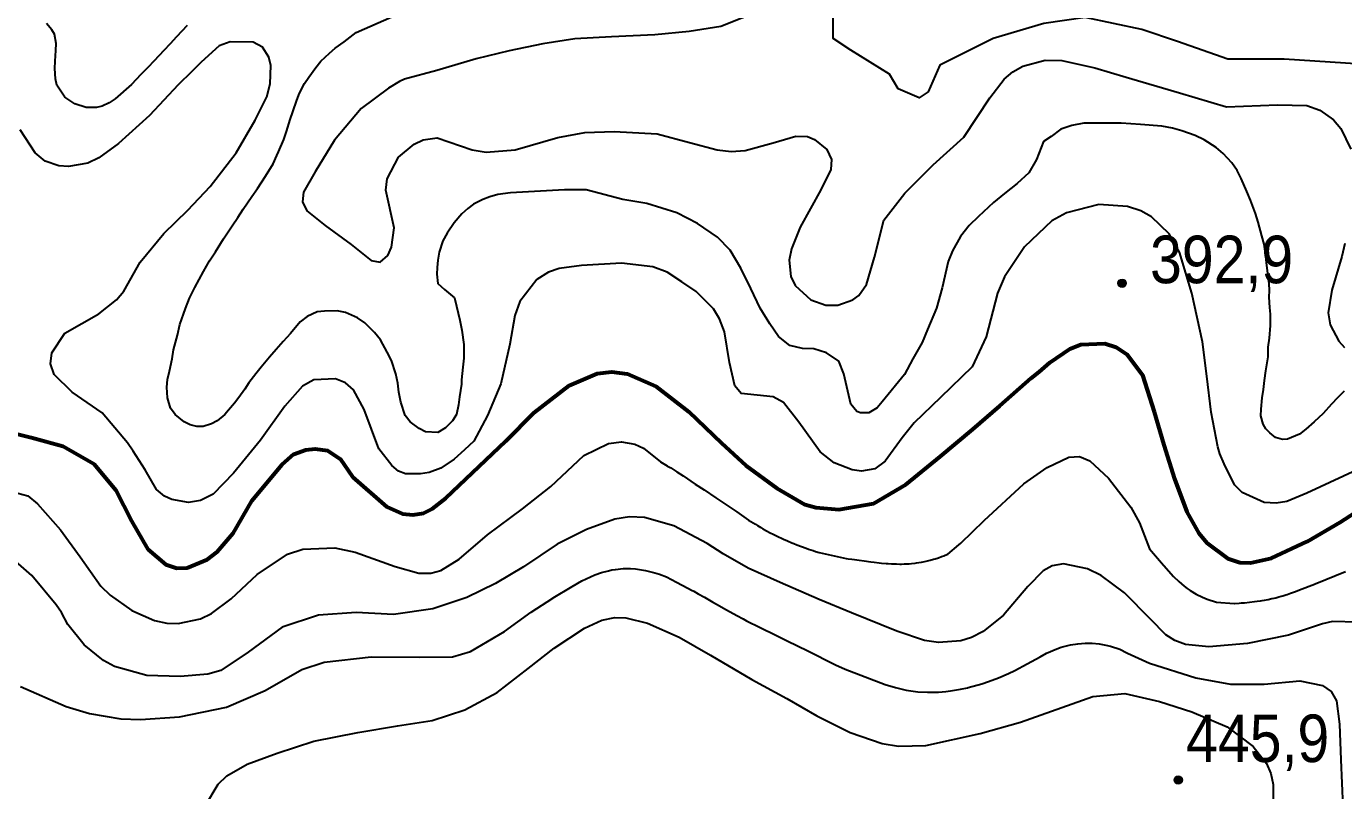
# Model space of a CAD drawing. Header units: metres. Extents: x 549268 to 556659, y 1838059 to 1844558.
# Drawn here: x 554148.3 to 554619.6, y 1839017.6 to 1839291 of the extents above; entities that cross this region are included whole.
import ezdxf

# ---------------------------------------------------------------- set-up
doc = ezdxf.new("R2010")
doc.units = ezdxf.units.M
doc.header["$LTSCALE"] = 0.8
for name, color, linetype, lineweight in [('1', 7, 'Continuous', 25), ('2', 7, 'Continuous', 53), ('5', 7, 'Continuous', 13)]:
    doc.layers.add(name, color=color, linetype=linetype, lineweight=lineweight)

msp = doc.modelspace()

# ---------------------------------------------------------------- hatches: boundary and pattern name
at = {"layer": '5'}
for points in [[(554541.84, 1839199.1, 1), (554538.84, 1839199.1, 1)], [(554561.92, 1839021.43, 1), (554558.92, 1839021.43, 1)]]:
    msp.add_hatch(color=256, dxfattribs=at).paths.add_polyline_path(points)

# ---------------------------------------------------------------- linework, layer by layer
at = {"layer": '1'}
for points in [[(554631.27, 1839277.08), (554598.35, 1839279.21), (554578.17, 1839279.21), (554560.11, 1839285.6), (554547.37, 1839289.87), (554527.18, 1839294.13), (554512.31, 1839292), (554494.26, 1839286.67), (554475.14, 1839277.08), (554470.89, 1839267.5), (554467.71, 1839265.37), (554460.27, 1839268.56), (554457.08, 1839273.89), (554443.28, 1839282.41), (554436.9, 1839286.67), (554436.9, 1839294.13), (554441.15, 1839299.45)], [(554274.95, 1839178.82), (554272.88, 1839181.49), (554269.41, 1839184.94), (554266.78, 1839186.71), (554262.45, 1839188.67), (554259.49, 1839189.18), (554254.91, 1839189.15), (554252.32, 1839188.86), (554248.77, 1839187.16), (554246.26, 1839185.29), (554242.79, 1839181.17), (554240.11, 1839178.25), (554237.62, 1839175.36), (554235.3, 1839172.67), (554232.23, 1839169.06), (554230.34, 1839166.7), (554227.9, 1839163.43), (554226.45, 1839161.22), (554224.25, 1839158.26), (554222.79, 1839156.23), (554220.63, 1839153.75), (554219.22, 1839152.19), (554216.56, 1839149.93), (554214.53, 1839148.86), (554211.55, 1839147.88), (554209.21, 1839147.9), (554206.91, 1839148.4), (554204.73, 1839149.47), (554201.53, 1839152.2), (554199.89, 1839154.36), (554198.72, 1839158.16), (554198.5, 1839161.88), (554198.75, 1839164.72), (554199.45, 1839167.69), (554200.38, 1839172.01), (554200.95, 1839175.25), (554202.34, 1839180.55), (554203.22, 1839184.39), (554205.22, 1839190.04), (554206.68, 1839193.75), (554208.52, 1839197.51), (554211.62, 1839203.28), (554213.82, 1839207.08), (554215.9, 1839210.3), (554218.76, 1839214.92), (554221.89, 1839219.66), (554223.91, 1839222.6), (554225.82, 1839225.62), (554228.88, 1839230.07), (554231, 1839232.93), (554233.88, 1839237.36), (554236.58, 1839241.78), (554237.94, 1839244.73), (554238.53, 1839246.11), (554240.39, 1839250.52), (554241.29, 1839253.34), (554242.69, 1839257.61), (554243.6, 1839260.42), (554245.02, 1839264.51), (554246.05, 1839267.05), (554247.82, 1839270.52), (554249.34, 1839272.84), (554251.87, 1839276.21), (554253.68, 1839278.47), (554256.73, 1839281.42), (554258.78, 1839283.15), (554261.99, 1839285.46), (554266.31, 1839288.75), (554283.98, 1839296.5)], [(554411.15, 1839296.66), (554396.77, 1839290.92), (554385.42, 1839289.1), (554373.11, 1839287.95), (554357.63, 1839287.16), (554344.53, 1839286.49), (554333.1, 1839284.74), (554321.04, 1839282.21), (554309.24, 1839279.36), (554295.19, 1839275.14), (554283.56, 1839272.03), (554281.75, 1839271.19), (554277.84, 1839268.86), (554268.08, 1839261.58), (554258.48, 1839250.24), (554251.55, 1839238.91), (554247.41, 1839231.64), (554247.02, 1839228.17), (554248.64, 1839225.03), (554255.14, 1839219.79), (554264.49, 1839212.93), (554271.66, 1839207.27), (554274.91, 1839206.6)], [(554205.77, 1839291.25), (554202.01, 1839287.19), (554199.66, 1839284.68), (554197.4, 1839282.28), (554193.97, 1839278.63), (554191.71, 1839276.23), (554189.18, 1839273.7), (554185.82, 1839270.15), (554180.03, 1839265.02), (554177.85, 1839263.57), (554175.44, 1839262.46), (554173.35, 1839261.95), (554169.61, 1839261.91), (554165.62, 1839263.25), (554161.99, 1839265.66), (554159.18, 1839269.93), (554158.65, 1839272.21), (554158.43, 1839275.93), (554158.61, 1839278.48), (554158.84, 1839282.34), (554158.95, 1839284.78), (554158.29, 1839288.17), (554157.37, 1839289.76), (554155.44, 1839291.98)], [(554221.18, 1839285.4), (554217.29, 1839283.99), (554210.77, 1839278.15), (554207.45, 1839274.81), (554202.59, 1839270.01), (554192.37, 1839259.03), (554181.28, 1839249.06), (554174.24, 1839243.89), (554170.26, 1839242.03), (554163.32, 1839240.81), (554159.82, 1839241.08), (554155.02, 1839242.73), (554151.37, 1839245.67), (554146.07, 1839253.92)], [(554574.57, 1839140.58), (554572.22, 1839152.95), (554570.72, 1839165.91), (554569.16, 1839178.15), (554565.33, 1839195.54), (554560.89, 1839210.18), (554557.16, 1839216.7), (554550.84, 1839222.79), (554547.03, 1839224.96), (554542.23, 1839226.59), (554532.03, 1839227.21), (554520.44, 1839224.28), (554515.25, 1839221.44), (554505.45, 1839212.1), (554498.27, 1839201.37), (554495.74, 1839195.51), (554491.75, 1839179.97), (554486.68, 1839169.15), (554475.35, 1839158.22), (554465.89, 1839149.11), (554461.7, 1839143.76), (554455.62, 1839135.41), (554451.81, 1839132.7), (554447.15, 1839131.9), (554443.79, 1839132.31), (554437.33, 1839134.81), (554432.26, 1839138.76), (554424.62, 1839149.36), (554419.16, 1839156.48), (554415.5, 1839158.47), (554403.98, 1839159.71), (554401.77, 1839162.34), (554399.91, 1839170.71), (554398.1, 1839181.65), (554396.33, 1839186.41), (554394.16, 1839189.92), (554387.99, 1839196.17), (554382.77, 1839199.59), (554377.55, 1839203), (554372.37, 1839204.9), (554361.19, 1839206.21), (554346.94, 1839205.46), (554338.85, 1839204.37), (554335.04, 1839203.08), (554330.87, 1839200.43), (554324.78, 1839192.51), (554323.05, 1839187.6), (554321.28, 1839177.3), (554318.08, 1839163.06), (554313.21, 1839151.8), (554308.42, 1839142.59), (554305.08, 1839139.46), (554301.29, 1839136.11), (554296.61, 1839132.98), (554292.37, 1839131.42), (554289.25, 1839130.97), (554286.13, 1839130.97), (554283.9, 1839130.97), (554281.45, 1839131.86), (554279, 1839133.88), (554274.39, 1839139.85), (554269.15, 1839153.89), (554265.32, 1839160.93), (554262.42, 1839163.51), (554258.86, 1839164.94), (554251.1, 1839164.53), (554247.09, 1839162.27), (554240.78, 1839155.17), (554231.98, 1839142.92), (554222.34, 1839131.21), (554215.05, 1839123.65), (554210.59, 1839121.33), (554206.23, 1839120.71), (554200.33, 1839121.74), (554197.71, 1839122.96), (554194.78, 1839125.29), (554190.71, 1839132.41), (554186.51, 1839138.97), (554184.47, 1839142.01), (554175.34, 1839152.78), (554164.6, 1839160.11), (554158.26, 1839166.44), (554156.88, 1839170.26), (554157.35, 1839174.15), (554162.06, 1839181.19), (554174.2, 1839188.2), (554180.54, 1839193.18), (554183.11, 1839196.28), (554188.93, 1839206.57), (554197.44, 1839216.87), (554206.09, 1839225.28), (554214.03, 1839233.74), (554223.36, 1839245.7), (554230.16, 1839257.37), (554234.26, 1839265.75), (554235.53, 1839270.45), (554235.75, 1839276.94), (554235.06, 1839279.97), (554232.74, 1839283.55), (554229.37, 1839285.3), (554221.18, 1839285.4)], [(554274.91, 1839206.6), (554277.66, 1839209), (554278.92, 1839211.93), (554279.82, 1839218.91), (554276.87, 1839232.33), (554277.31, 1839236.39), (554281.41, 1839244.17), (554287, 1839248.88), (554290.22, 1839250.34), (554295.2, 1839251.05), (554307.76, 1839246.85), (554312.84, 1839245.94), (554323.14, 1839246.84), (554338.47, 1839251.23), (554348.1, 1839253.01), (554358.61, 1839253.31), (554373.93, 1839252.58), (554385.53, 1839249.44), (554395.43, 1839246.77), (554400.41, 1839246.23), (554405.43, 1839246.58), (554415.45, 1839249.31), (554423.62, 1839251.73), (554427.74, 1839251.52), (554430.32, 1839250.52), (554434.66, 1839246.9), (554436.33, 1839243.35), (554436.12, 1839239.72), (554432.54, 1839232.54), (554425.18, 1839219.19), (554422.05, 1839211.34), (554421.24, 1839207.29), (554421.79, 1839201.44), (554423.4, 1839198.22), (554428.96, 1839193.17), (554434.38, 1839191.29), (554438.67, 1839191.29), (554443.94, 1839193.12), (554446.11, 1839194.72), (554448.94, 1839198.6), (554451.72, 1839208.44), (554455.11, 1839221.63), (554462.59, 1839231.29), (554472.73, 1839241.38), (554483.75, 1839251.28), (554493.01, 1839265.4), (554498.12, 1839272.02), (554501.25, 1839274.71), (554504.81, 1839276.74), (554512.76, 1839278.83), (554518.76, 1839278.75), (554530.58, 1839276.09), (554541.77, 1839272.77), (554560.9, 1839267.18), (554577.69, 1839262.2), (554595.98, 1839262.93), (554606.39, 1839262.6), (554611.15, 1839261.04), (554615.94, 1839257.54), (554618.57, 1839254.4), (554622.23, 1839247.02)], [(554581.47, 1839239.43), (554579.58, 1839242.12), (554576.5, 1839245.43), (554574.02, 1839247.59), (554569.68, 1839250.39), (554566.52, 1839251.91), (554561.66, 1839253.62), (554558.37, 1839254.57), (554554.55, 1839255.27), (554546.94, 1839255.91), (554540.03, 1839256.34), (554532.25, 1839256.34), (554526.63, 1839256.34), (554522.31, 1839255.48), (554518.42, 1839254.18), (554514.96, 1839251.58), (554512.27, 1839249.74), (554509.7, 1839243.33), (554506.95, 1839238.61), (554502.81, 1839234.74), (554498.21, 1839231.24), (554494.3, 1839227.96), (554489.01, 1839222.97), (554485.66, 1839219.75), (554482.53, 1839215.84), (554479.68, 1839210.69), (554478.12, 1839206.81), (554476.01, 1839197.46), (554473.97, 1839190.12), (554470.68, 1839182.49), (554468.77, 1839177.86), (554465.42, 1839172.08), (554462.47, 1839166.49), (554454.46, 1839156.67), (554452.73, 1839154.5), (554449.71, 1839152.77), (554447.55, 1839152.77), (554446.68, 1839152.77), (554445.39, 1839153.2), (554443.23, 1839155.8), (554440.8, 1839166.67), (554439.03, 1839171.17), (554434.56, 1839174.24), (554429.99, 1839175.59), (554425.99, 1839175.72), (554421.46, 1839176.78), (554417.4, 1839180.04), (554414.34, 1839184.55), (554410.87, 1839190.15), (554407.53, 1839197.19), (554403.88, 1839204.48), (554400.04, 1839210.89), (554395.54, 1839215.52), (554388.45, 1839220.44), (554381.04, 1839224.32), (554370.29, 1839227.55), (554361.72, 1839229.03), (554348.6, 1839232.51), (554340.82, 1839232.51), (554321.47, 1839231.38), (554316.95, 1839230.79), (554314.14, 1839230.01), (554311.63, 1839228.99), (554308.26, 1839227.31), (554306.18, 1839225.77), (554304.04, 1839223.94), (554301.31, 1839220.74), (554298.82, 1839217), (554297.34, 1839214.31), (554295.92, 1839210.23), (554295.48, 1839207.37), (554295.21, 1839204.72), (554295.19, 1839202.38), (554295.47, 1839198.95), (554297.9, 1839196.83), (554301.47, 1839193.81), (554302.16, 1839190.89), (554303.37, 1839185.88), (554304.04, 1839182.3), (554304.8, 1839177.14), (554304.77, 1839172.27), (554304.38, 1839169.05), (554303.94, 1839164.51), (554303.92, 1839163.01), (554303.3, 1839158.45), (554302.87, 1839155.6), (554302.12, 1839152.15), (554300.79, 1839149.85), (554298.26, 1839147.32), (554295.44, 1839145.7), (554291.11, 1839145.97), (554288.83, 1839147.13), (554285.57, 1839149.57), (554283.82, 1839151.81), (554282.26, 1839156.6), (554281.59, 1839160.18), (554281.14, 1839163.4), (554280.41, 1839166.69), (554278.95, 1839171.4), (554277.31, 1839174.4), (554274.95, 1839178.82)], [(554619.82, 1839160.47), (554617.46, 1839158.15), (554615.28, 1839155.85), (554612.28, 1839152.52), (554609.05, 1839149.55), (554606.07, 1839146.88), (554603.83, 1839145.14), (554599.53, 1839143.35), (554597.77, 1839143.25), (554595.26, 1839143.91), (554593.21, 1839145.56), (554591.83, 1839147), (554590.81, 1839148.66), (554590.01, 1839151.66), (554590.11, 1839154.11), (554590.43, 1839158.07), (554590.94, 1839161.03), (554591.34, 1839164.25), (554591.79, 1839167.76), (554592.56, 1839172.71), (554592.64, 1839176.19), (554593.03, 1839179.41), (554593.47, 1839183.95), (554593.39, 1839188.06), (554593.23, 1839190.38), (554593.01, 1839194.1), (554593.03, 1839196.44), (554592.93, 1839199.05), (554592.52, 1839202.75), (554592.14, 1839205.42), (554591.67, 1839209.67), (554591.2, 1839213.08), (554590.4, 1839216.08), (554589.03, 1839220.89), (554588.02, 1839224.05), (554586.28, 1839228.82), (554585.01, 1839231.86), (554583, 1839236.51), (554581.47, 1839239.43)], [(554620.1, 1839213.31), (554618.91, 1839208.62), (554615.4, 1839196.56), (554614.11, 1839188.52), (554614.76, 1839184.24), (554617.84, 1839178.33), (554619.97, 1839176.1)], [(554141.61, 1839124.91), (554148.77, 1839123.01), (554152.27, 1839120.2), (554160.53, 1839110.89), (554167.49, 1839101.23), (554174.95, 1839090.77), (554178.27, 1839087.48), (554185.99, 1839082.05), (554194.15, 1839078.45), (554198.48, 1839077.54), (554202.57, 1839077.39), (554210.58, 1839079.08), (554214.5, 1839080.98), (554221.51, 1839086.18), (554230.83, 1839094.94), (554241.75, 1839102.23), (554247.2, 1839103.95), (554258.62, 1839104.48), (554265.92, 1839102.96), (554280.26, 1839097.75), (554288.73, 1839095.39), (554292.93, 1839095.39), (554296.52, 1839096.38), (554303.17, 1839100.35), (554313.21, 1839109.05), (554325.73, 1839118.44), (554335.98, 1839126.45), (554347.79, 1839137.52), (554356.61, 1839141.79), (554361.2, 1839142.42), (554366.02, 1839141.56), (554369.11, 1839140.09), (554375.14, 1839135.18), (554377.51, 1839133.82), (554377.73, 1839133.69), (554378.85, 1839133.02), (554379.59, 1839132.56), (554381.06, 1839131.62), (554383.25, 1839130.19), (554387.59, 1839127.26), (554390.75, 1839125.15), (554394.97, 1839122.35), (554397.08, 1839120.94), (554400.3, 1839118.78), (554402.44, 1839117.33), (554406.71, 1839114.41), (554409.16, 1839112.87), (554409.9, 1839112.41), (554411.05, 1839111.72), (554411.83, 1839111.28), (554413.39, 1839110.41), (554414.18, 1839109.99), (554415.78, 1839109.17), (554417.39, 1839108.39), (554418.47, 1839107.89), (554419.2, 1839107.56), (554420.65, 1839106.92), (554422.12, 1839106.3), (554422.85, 1839106), (554423.96, 1839105.56), (554425.62, 1839104.92), (554427.3, 1839104.31), (554428.14, 1839104.02), (554429.84, 1839103.45), (554430.69, 1839103.18), (554431.98, 1839102.79), (554441.58, 1839100.59), (554442.32, 1839100.52), (554443.65, 1839100.38)], [(554627.76, 1839133.88), (554606.42, 1839124.02), (554599.26, 1839121.08), (554595.52, 1839120.38), (554591.2, 1839120.68), (554583.32, 1839124.23), (554580.53, 1839126.96), (554576.81, 1839134.44), (554575.35, 1839138.04), (554574.57, 1839140.58)], [(554443.65, 1839100.38), (554444.54, 1839100.28), (554446.3, 1839100.05), (554448.07, 1839099.81), (554450.43, 1839099.48), (554451.61, 1839099.33), (554453.39, 1839099.12), (554454.28, 1839099.02), (554455.86, 1839098.88), (554456.66, 1839098.82), (554457.85, 1839098.75), (554459.04, 1839098.7), (554459.64, 1839098.68), (554460.83, 1839098.67), (554461.42, 1839098.67), (554462.32, 1839098.69), (554463.5, 1839098.74), (554464.09, 1839098.78), (554464.98, 1839098.85), (554466.3, 1839098.99), (554466.74, 1839099.05), (554467.63, 1839099.18), (554468.51, 1839099.33), (554469.1, 1839099.44), (554470.26, 1839099.68), (554471.14, 1839099.89), (554471.72, 1839100.04), (554472.87, 1839100.36), (554473.45, 1839100.53), (554474.6, 1839100.9), (554475.74, 1839101.31), (554476.5, 1839101.59), (554477.01, 1839101.79), (554478.02, 1839102.2), (554481.98, 1839105.53), (554482.59, 1839106.15), (554491.01, 1839114.28), (554505.23, 1839127.33), (554513.49, 1839133.23), (554521.28, 1839136.87), (554525.11, 1839137.1), (554528.85, 1839135.59), (554535.44, 1839129.36), (554543.43, 1839118.95), (554546.56, 1839113.45), (554550.13, 1839104.14), (554555.19, 1839098.29), (554555.31, 1839098.15), (554558.78, 1839094.25), (554560.63, 1839092.41), (554562.57, 1839090.71), (554563.59, 1839089.92), (554564.64, 1839089.19), (554566.82, 1839087.88), (554569.13, 1839086.76), (554570.73, 1839086.11), (554574.08, 1839085), (554580.42, 1839084.58), (554580.61, 1839084.59), (554582.2, 1839084.68), (554582.99, 1839084.74), (554584.19, 1839084.84), (554585.98, 1839085.01), (554587.76, 1839085.22), (554588.65, 1839085.33), (554589.83, 1839085.51), (554590.42, 1839085.61), (554591.3, 1839085.76), (554592.62, 1839086.01), (554593.89, 1839086.28), (554594.74, 1839086.48), (554595.3, 1839086.62), (554596.41, 1839086.91), (554597.25, 1839087.14), (554597.8, 1839087.31), (554598.91, 1839087.64), (554599.46, 1839087.82), (554600.56, 1839088.19), (554601.66, 1839088.58), (554602.39, 1839088.85), (554603.84, 1839089.41), (554609.22, 1839091.52), (554609.39, 1839091.59), (554620.27, 1839095.99)], [(554532.86, 1839094.59), (554528.02, 1839096.93), (554519.36, 1839098.76), (554515.26, 1839098.05), (554512.06, 1839096.25), (554506.63, 1839090.64), (554497.85, 1839080.32), (554490.61, 1839074.51), (554486.46, 1839072.42), (554482.64, 1839071.21), (554474.68, 1839070.56), (554469.59, 1839071.34), (554459.73, 1839074.62), (554443.57, 1839081.17), (554431.91, 1839085.97), (554417.95, 1839092.1), (554406.53, 1839097.21), (554397.64, 1839102.31), (554391.81, 1839105.98), (554379.88, 1839112.33), (554369.43, 1839115.32), (554364.09, 1839115.55), (554358.84, 1839114.73), (554348.67, 1839111.05), (554338.21, 1839105.78), (554326.11, 1839097.62), (554316.18, 1839091.75), (554305.88, 1839086.69), (554293.7, 1839082.63), (554279.6, 1839080.61), (554266.23, 1839081.38), (554252.77, 1839080.37), (554239.76, 1839076.13), (554227.66, 1839067.12), (554217.89, 1839060.62), (554213.24, 1839059.27), (554203.35, 1839058.46), (554191.33, 1839058.82), (554179.75, 1839062.04), (554175.83, 1839064.18), (554168.89, 1839069.73), (554163.09, 1839077.05), (554160.78, 1839081.28), (554158.98, 1839084.08), (554150.24, 1839094.62), (554144.44, 1839099.62)], [(554146.14, 1839054.91), (554162.45, 1839047.77), (554170.88, 1839045.16), (554182.12, 1839043.29), (554189.12, 1839043.02), (554203.11, 1839044.04), (554219.86, 1839047.48), (554233.73, 1839053.48), (554246.85, 1839060.99), (554254.76, 1839063.59), (554271.6, 1839065.49), (554288.88, 1839065.4), (554300.71, 1839065.44), (554307.23, 1839067.42), (554319.33, 1839074.56), (554328.94, 1839081.45), (554336.59, 1839086.44), (554336.79, 1839086.56), (554343.58, 1839090.68), (554347.06, 1839092.61), (554350.12, 1839094.09), (554351.68, 1839094.75), (554354.07, 1839095.6), (554356.52, 1839096.28), (554357.76, 1839096.54), (554359.08, 1839096.76), (554361.76, 1839097.01), (554364.46, 1839097.02), (554366.25, 1839096.91), (554369.79, 1839096.41), (554373.18, 1839095.57), (554374.85, 1839095.02), (554377.3, 1839094.04), (554380.91, 1839092.18), (554384.93, 1839090.06), (554385.16, 1839089.94), (554386.32, 1839089.32), (554387.09, 1839088.91), (554388.61, 1839088.06), (554390.89, 1839086.77), (554393.91, 1839085.02), (554395.42, 1839084.15), (554398.53, 1839082.39), (554400.09, 1839081.53), (554402.44, 1839080.26), (554404.8, 1839079.01), (554405.99, 1839078.4), (554407.19, 1839077.79), (554409.61, 1839076.58), (554412.03, 1839075.4), (554415.26, 1839073.82), (554416.88, 1839073.04), (554420.55, 1839071.23), (554427.89, 1839067.59), (554437.51, 1839062.76), (554437.73, 1839062.65), (554441.24, 1839061.06), (554448.44, 1839058.28), (554455.62, 1839055.58), (554459.28, 1839054.45), (554463.04, 1839053.59), (554465.58, 1839053.19), (554467.28, 1839053), (554470.69, 1839052.79), (554474.61, 1839052.85), (554477.22, 1839053.06), (554478.97, 1839053.28), (554482.46, 1839053.9), (554485.08, 1839054.41), (554485.27, 1839054.46), (554490.17, 1839055.85), (554492.59, 1839056.63), (554496.17, 1839057.95), (554499.66, 1839059.46), (554501.94, 1839060.56), (554506.42, 1839062.94), (554511, 1839065.51), (554513.33, 1839066.73), (554516.93, 1839068.32)], [(554638.86, 1839015.43), (554638.14, 1839029.05), (554638.09, 1839042.24), (554638.35, 1839056.87), (554637.88, 1839064.8), (554636.7, 1839068.47), (554634.61, 1839071.65), (554628.53, 1839076.37), (554624.56, 1839077.85), (554615.61, 1839078.13), (554612.06, 1839077.27), (554599.87, 1839073.21), (554585.22, 1839070.29), (554571.42, 1839069.05), (554563.03, 1839069.85), (554559.2, 1839071.26), (554556.03, 1839073.36), (554550.49, 1839078.91), (554541.22, 1839088.37), (554532.86, 1839094.59)], [(554212.44, 1839012.6), (554216.85, 1839019.99), (554219.97, 1839022.87), (554227.29, 1839027.13), (554238, 1839031.02), (554251.09, 1839035.36), (554266.84, 1839038.41), (554281.08, 1839040.82), (554293.41, 1839042.74), (554305.16, 1839046.47), (554316.74, 1839052.7), (554327.86, 1839061.32), (554337.17, 1839068.52), (554347.98, 1839075.7), (554354.13, 1839078.53), (554358.79, 1839079.51), (554362.72, 1839079.44), (554370.52, 1839077.52), (554381.83, 1839072.5), (554393.02, 1839066.06), (554407.83, 1839057.4), (554420.37, 1839050.54), (554431.07, 1839044.33), (554443.05, 1839038.42), (554454.47, 1839034.52), (554460.34, 1839033.53), (554470.1, 1839033.72), (554489.59, 1839038.05), (554503.93, 1839042.06), (554515.09, 1839046.1), (554529.86, 1839051.28), (554541.35, 1839052.36), (554553.73, 1839049.51), (554565.27, 1839045.82), (554577.94, 1839040.39), (554587.22, 1839033.46), (554592.06, 1839027.28), (554593.62, 1839023.77), (554594.44, 1839019.82), (554594.41, 1839011.51)], [(554516.93, 1839068.32), (554518.56, 1839068.89), (554521.92, 1839069.76), (554524.49, 1839070.17), (554527.07, 1839070.37), (554528.35, 1839070.39), (554529.6, 1839070.35), (554532.1, 1839070.12), (554534.57, 1839069.68), (554536.22, 1839069.27), (554539.51, 1839068.17), (554542.07, 1839066.92), (554542.26, 1839066.82), (554550.13, 1839063.2), (554566.7, 1839057.98), (554579.1, 1839055.72), (554591.13, 1839055.72), (554603.91, 1839056.85), (554612.11, 1839055.26), (554615.18, 1839053.09), (554617.01, 1839049.77), (554618.13, 1839041.37), (554618.62, 1839028.68), (554619.33, 1839011.98)]]:
    msp.add_lwpolyline(points, dxfattribs=at)
at = {"layer": '2'}
msp.add_lwpolyline([(554141.92, 1839145.98), (554149.95, 1839143.88), (554161.32, 1839140.83), (554172.41, 1839134.47), (554180.27, 1839125.14), (554185.89, 1839114.06), (554191.67, 1839104.03), (554198.18, 1839098.49), (554202.06, 1839097.22), (554205.77, 1839097.33), (554212.95, 1839100.29), (554216.56, 1839102.99), (554222.31, 1839109.65), (554228.89, 1839121.23), (554239.77, 1839134.32), (554244, 1839137.9), (554248.24, 1839139.46), (554251.58, 1839139.91), (554256.04, 1839139.24), (554260.5, 1839136.33), (554264.99, 1839129.88), (554277.22, 1839119.12), (554282.79, 1839116.66), (554286.58, 1839116.22), (554290.37, 1839116.89), (554293.49, 1839118.45), (554298.39, 1839122.25), (554319.83, 1839142.57), (554329.85, 1839152.74), (554342.43, 1839162.55), (554352.5, 1839166.79), (554357.8, 1839167.43), (554363.28, 1839166.71), (554373.63, 1839162.15), (554385.29, 1839153.14), (554397.01, 1839141.89), (554405.75, 1839133.87), (554416.84, 1839125.83), (554426.84, 1839120.01), (554430.76, 1839118.87), (554439.02, 1839118.17), (554451.41, 1839120.37), (554462.92, 1839127.16), (554475.29, 1839137.13), (554486.95, 1839146.84), (554496.59, 1839155.29), (554507.86, 1839165.14), (554510.7, 1839167.42), (554514.54, 1839170.75), (554521.64, 1839175.62), (554525.62, 1839177.21), (554534.12, 1839177.56), (554538.17, 1839176.25), (554542.04, 1839173.71), (554547.69, 1839166.26), (554551.85, 1839153.15), (554555.31, 1839141.27), (554559.08, 1839129.14), (554563.46, 1839117.37), (554567.83, 1839109.66), (554570.68, 1839106.19), (554578.16, 1839100.61), (554582.49, 1839099.25), (554586.27, 1839099.1), (554593.83, 1839100.78), (554606.55, 1839106.77), (554618.33, 1839113.68), (554631.09, 1839121.82)], dxfattribs=at)
at = {"layer": '5'}
for centre in [(554540.34, 1839199.1), (554560.42, 1839021.43)]:
    msp.add_circle(centre, 1.5, dxfattribs=at)

# ---------------------------------------------------------------- texts
at = {"layer": '5', "width": 0.9}
for s, p in [('392,9', (554550.34, 1839199.1)), ('445,9', (554563.26, 1839027.83))]:
    msp.add_text(s, height=17, dxfattribs=at).set_placement(p)

doc.saveas('drawing.dxf')
